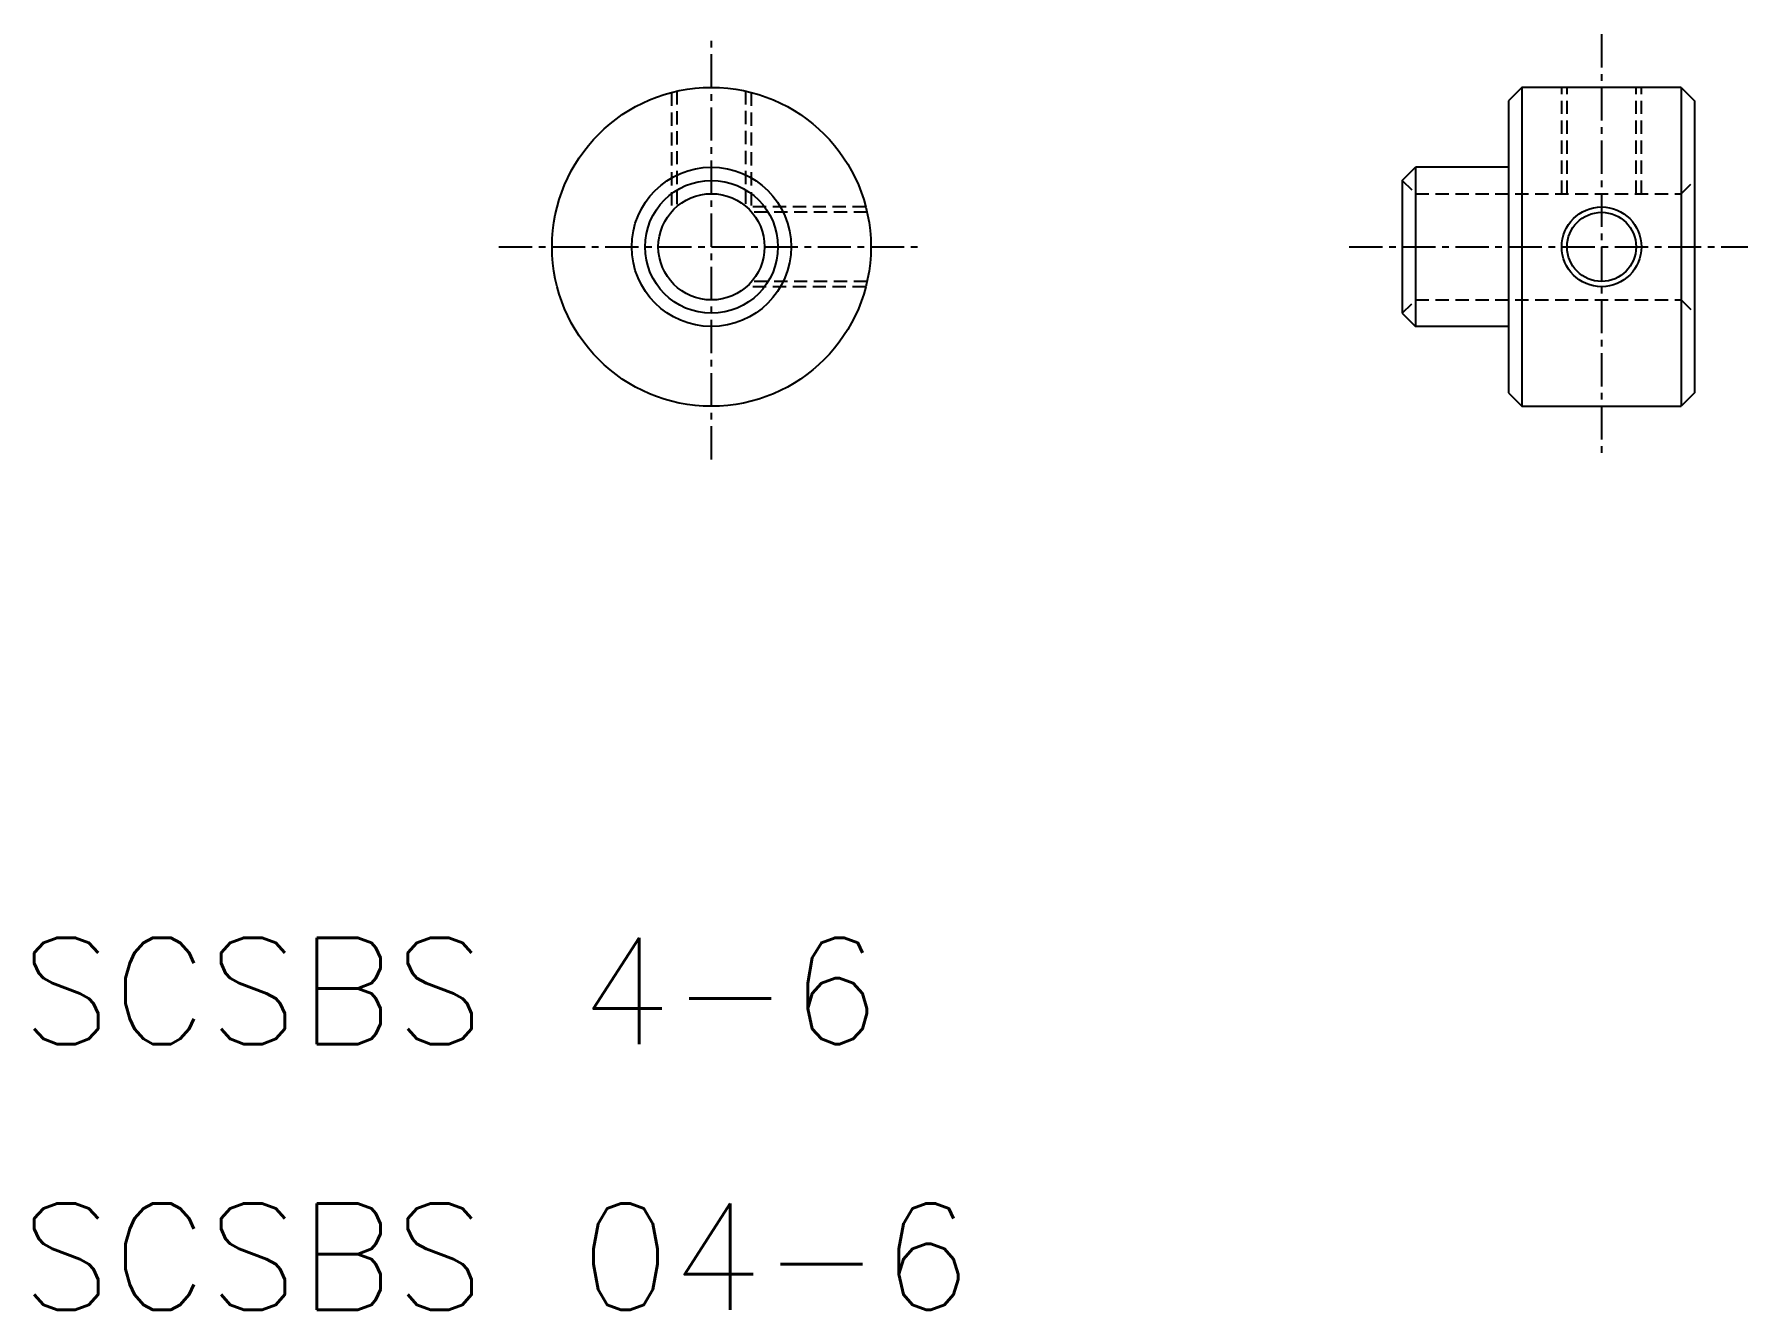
# Model space of a CAD drawing. Extents: x 478.8 to 543.2, y 65.8 to 113.8.
import ezdxf

# ---------------------------------------------------------------- set-up
doc = ezdxf.new("R2010")
doc.units = 0
doc.linetypes.add('CENTER', pattern=[2, 1.25, -0.25, 0.25, -0.25])
doc.linetypes.add('DASHED', pattern=[0.75, 0.5, -0.25])
doc.layers.get('0').update_dxf_attribs({"linetype": 'CONTINUOUS'})
doc.layers.add('CENTER', color=1, linetype='CENTER')
doc.styles.get("Standard").update_dxf_attribs({"font": 'txt.shx', "bigfont": 'bigfont.shx'})

msp = doc.modelspace()

# ---------------------------------------------------------------- linework, layer by layer
at = {"color": 3, "linetype": 'DASHED'}
for p, q in [((502.746, 111.634), (502.746, 107.148)), ((502.946, 111.682), (502.946, 107.345)), ((505.521, 111.688), (505.521, 107.366)), ((505.746, 111.634), (505.746, 107.148)), ((536.246, 107.825), (536.246, 111.825)), ((536.446, 107.825), (536.446, 111.825)), ((539.046, 107.825), (539.046, 111.825)), ((539.246, 107.825), (539.246, 111.825)), ((530.246, 108.325), (530.746, 107.825)), ((530.746, 107.825), (540.746, 107.825)), ((540.746, 107.825), (541.246, 108.325)), ((510.055, 107.325), (505.569, 107.325)), ((510.103, 107.125), (505.766, 107.125)), ((510.103, 104.525), (505.766, 104.525)), ((510.055, 104.325), (505.569, 104.325)), ((530.246, 103.325), (530.746, 103.825)), ((530.746, 103.825), (540.746, 103.825)), ((540.746, 103.825), (541.246, 103.325))]:
    msp.add_line(p, q, dxfattribs=at)
at = {"color": 7, "linetype": 'CONTINUOUS'}
for p, q in [((534.746, 111.825), (534.246, 111.325)), ((540.746, 111.825), (534.746, 111.825)), ((534.746, 111.825), (534.746, 99.825)), ((540.746, 111.825), (541.246, 111.325)), ((540.746, 111.825), (540.746, 99.825)), ((534.246, 111.325), (534.246, 100.325)), ((541.246, 111.325), (541.246, 100.325)), ((530.246, 108.325), (530.746, 108.825)), ((534.246, 108.825), (530.746, 108.825)), ((530.746, 108.825), (530.746, 102.825)), ((530.246, 108.325), (530.246, 103.325)), ((530.246, 103.325), (530.746, 102.825)), ((534.246, 102.825), (530.746, 102.825)), ((534.246, 100.325), (534.746, 99.825)), ((541.246, 100.325), (540.746, 99.825)), ((534.746, 99.825), (540.746, 99.825))]:
    msp.add_line(p, q, dxfattribs=at)
for centre, radius in [((504.246, 105.825), 6), ((504.246, 105.825), 3), ((504.246, 105.825), 2.5), ((504.246, 105.825), 2), ((537.746, 105.825), 1.3)]:
    msp.add_circle(centre, radius, dxfattribs=at)
at = {"color": 3, "linetype": 'CONTINUOUS'}
msp.add_circle((537.746, 105.825), 1.5, dxfattribs=at)
at = {"layer": 'CENTER', "color": 1, "linetype": 'CENTER'}
for p, q in [((504.246, 97.825), (504.246, 113.825)), ((537.746, 113.825), (537.746, 97.825)), ((496.246, 105.825), (512.246, 105.825)), ((528.246, 105.825), (543.246, 105.825))]:
    msp.add_line(p, q, dxfattribs=at)

# ---------------------------------------------------------------- texts
at = {"color": 7, "linetype": 'CONTINUOUS'}
for s, p in [('SCSBS 4-6', (478.246, 75.825)), ('SCSBS 04-6', (478.246, 65.825))]:
    msp.add_text(s, height=4, dxfattribs=at).set_placement(p)

doc.saveas('drawing.dxf')
